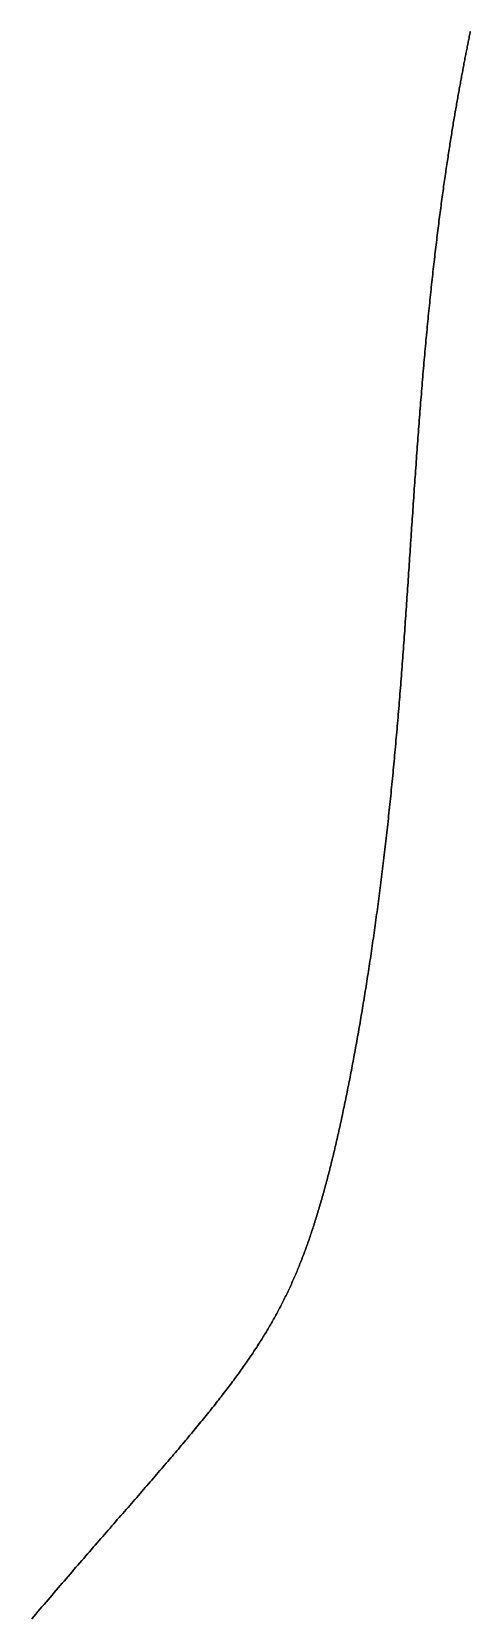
# Model space of a CAD drawing. Header units: inches. Extents: x 130170 to 284068, y 377793 to 804530.
# Drawn here: x 249191.9 to 249210.1, y 749178.2 to 749244 of the extents above; entities that cross this region are included whole.
import ezdxf

# ---------------------------------------------------------------- set-up
doc = ezdxf.new("R2010")
doc.units = ezdxf.units.IN
doc.header["$MEASUREMENT"] = 0
doc.layers.add('muni_il', color=7, linetype='Continuous')

msp = doc.modelspace()

# ---------------------------------------------------------------- linework, layer by layer
at = {"layer": 'muni_il'}
for points in [[(249210.063, 749244.053), (249210.053, 749244.001), (249210.043, 749243.949), (249210.032, 749243.896), (249210.022, 749243.844), (249210.012, 749243.791), (249210.001, 749243.738), (249209.991, 749243.685), (249209.98, 749243.632), (249209.97, 749243.579), (249209.96, 749243.525), (249209.949, 749243.472), (249209.939, 749243.418), (249209.928, 749243.365), (249209.918, 749243.311), (249209.907, 749243.257), (249209.897, 749243.203), (249209.886, 749243.148), (249209.876, 749243.094), (249209.865, 749243.039), (249209.855, 749242.984), (249209.844, 749242.929), (249209.834, 749242.874), (249209.823, 749242.819), (249209.813, 749242.763), (249209.802, 749242.708), (249209.791, 749242.652), (249209.781, 749242.596), (249209.77, 749242.539), (249209.759, 749242.483), (249209.749, 749242.426), (249209.738, 749242.369), (249209.727, 749242.312), (249209.717, 749242.254), (249209.706, 749242.197), (249209.695, 749242.139), (249209.684, 749242.08), (249209.673, 749242.022), (249209.662, 749241.963), (249209.652, 749241.904), (249209.641, 749241.845), (249209.63, 749241.785), (249209.619, 749241.725), (249209.608, 749241.665), (249209.597, 749241.604), (249209.586, 749241.544), (249209.575, 749241.482), (249209.564, 749241.421), (249209.553, 749241.359), (249209.542, 749241.297), (249209.531, 749241.234), (249209.52, 749241.171), (249209.509, 749241.108), (249209.497, 749241.044), (249209.486, 749240.98), (249209.475, 749240.916), (249209.464, 749240.851), (249209.452, 749240.785), (249209.441, 749240.72), (249209.43, 749240.654), (249209.419, 749240.587), (249209.407, 749240.52), (249209.396, 749240.453), (249209.384, 749240.385), (249209.373, 749240.317), (249209.361, 749240.248), (249209.35, 749240.179), (249209.339, 749240.109), (249209.327, 749240.039), (249209.315, 749239.969), (249209.304, 749239.898), (249209.292, 749239.826), (249209.281, 749239.754), (249209.269, 749239.682), (249209.257, 749239.609), (249209.246, 749239.536), (249209.234, 749239.462), (249209.222, 749239.387), (249209.211, 749239.312), (249209.199, 749239.237), (249209.187, 749239.161), (249209.175, 749239.085), (249209.163, 749239.008), (249209.151, 749238.93), (249209.14, 749238.852), (249209.128, 749238.774), (249209.116, 749238.695), (249209.104, 749238.615), (249209.092, 749238.535), (249209.08, 749238.455), (249209.068, 749238.374), (249209.056, 749238.292), (249209.044, 749238.21), (249209.032, 749238.127), (249209.02, 749238.044), (249209.008, 749237.96), (249208.996, 749237.876), (249208.984, 749237.791), (249208.972, 749237.706), (249208.96, 749237.62), (249208.948, 749237.533), (249208.936, 749237.446), (249208.923, 749237.359), (249208.911, 749237.271), (249208.899, 749237.182), (249208.887, 749237.093), (249208.875, 749237.004), (249208.863, 749236.914), (249208.851, 749236.823), (249208.839, 749236.732), (249208.827, 749236.64), (249208.815, 749236.548), (249208.803, 749236.455), (249208.791, 749236.362), (249208.778, 749236.268), (249208.766, 749236.174), (249208.754, 749236.079), (249208.742, 749235.984), (249208.73, 749235.888), (249208.718, 749235.792), (249208.706, 749235.695), (249208.694, 749235.598), (249208.682, 749235.5), (249208.67, 749235.402), (249208.659, 749235.303), (249208.647, 749235.204), (249208.635, 749235.104), (249208.623, 749235.004), (249208.611, 749234.904), (249208.599, 749234.802), (249208.587, 749234.701), (249208.576, 749234.599), (249208.564, 749234.496), (249208.552, 749234.393), (249208.54, 749234.29), (249208.529, 749234.186), (249208.517, 749234.082), (249208.505, 749233.977), (249208.494, 749233.872), (249208.482, 749233.766), (249208.471, 749233.66), (249208.459, 749233.554), (249208.448, 749233.447), (249208.436, 749233.34), (249208.425, 749233.232), (249208.414, 749233.124), (249208.402, 749233.015), (249208.391, 749232.907), (249208.38, 749232.797), (249208.369, 749232.688), (249208.358, 749232.578), (249208.347, 749232.467), (249208.335, 749232.356), (249208.324, 749232.245), (249208.313, 749232.134), (249208.303, 749232.022), (249208.292, 749231.909), (249208.281, 749231.797), (249208.27, 749231.684), (249208.259, 749231.57), (249208.248, 749231.457), (249208.238, 749231.343), (249208.227, 749231.229), (249208.217, 749231.114), (249208.206, 749230.999), (249208.196, 749230.884), (249208.185, 749230.768), (249208.175, 749230.653), (249208.164, 749230.536), (249208.154, 749230.42), (249208.144, 749230.303), (249208.134, 749230.186), (249208.123, 749230.069), (249208.113, 749229.951), (249208.103, 749229.834), (249208.093, 749229.716), (249208.083, 749229.597), (249208.073, 749229.479), (249208.064, 749229.36), (249208.054, 749229.241), (249208.044, 749229.121), (249208.034, 749229.002), (249208.024, 749228.882), (249208.015, 749228.762), (249208.005, 749228.642), (249207.996, 749228.521), (249207.986, 749228.4), (249207.977, 749228.28), (249207.967, 749228.159), (249207.958, 749228.037), (249207.948, 749227.916), (249207.939, 749227.794), (249207.93, 749227.672), (249207.921, 749227.55), (249207.912, 749227.428), (249207.902, 749227.306), (249207.893, 749227.183), (249207.884, 749227.06), (249207.875, 749226.938), (249207.866, 749226.815), (249207.857, 749226.691), (249207.848, 749226.568), (249207.839, 749226.445), (249207.83, 749226.321), (249207.822, 749226.197), (249207.813, 749226.074), (249207.804, 749225.95), (249207.795, 749225.826), (249207.786, 749225.701), (249207.778, 749225.577), (249207.769, 749225.453), (249207.761, 749225.328), (249207.752, 749225.204), (249207.743, 749225.079), (249207.735, 749224.954), (249207.726, 749224.829), (249207.718, 749224.704), (249207.709, 749224.579), (249207.701, 749224.454), (249207.692, 749224.329), (249207.684, 749224.204), (249207.675, 749224.078), (249207.667, 749223.953), (249207.658, 749223.828), (249207.65, 749223.702), (249207.642, 749223.577), (249207.633, 749223.451), (249207.625, 749223.325), (249207.616, 749223.2), (249207.608, 749223.074), (249207.6, 749222.948), (249207.591, 749222.823), (249207.583, 749222.697), (249207.575, 749222.571), (249207.566, 749222.445), (249207.558, 749222.32), (249207.549, 749222.194), (249207.541, 749222.068), (249207.533, 749221.942), (249207.524, 749221.816), (249207.516, 749221.691), (249207.507, 749221.565), (249207.499, 749221.439), (249207.49, 749221.313), (249207.482, 749221.187), (249207.474, 749221.062), (249207.465, 749220.936), (249207.457, 749220.81), (249207.448, 749220.684), (249207.439, 749220.559), (249207.431, 749220.433), (249207.422, 749220.308), (249207.414, 749220.182), (249207.405, 749220.056), (249207.396, 749219.931), (249207.388, 749219.806), (249207.379, 749219.68), (249207.37, 749219.555), (249207.361, 749219.43), (249207.352, 749219.304), (249207.344, 749219.179), (249207.335, 749219.054), (249207.326, 749218.929), (249207.317, 749218.804), (249207.308, 749218.679), (249207.299, 749218.554), (249207.29, 749218.429), (249207.281, 749218.305), (249207.271, 749218.18), (249207.262, 749218.056), (249207.253, 749217.931), (249207.244, 749217.807), (249207.234, 749217.682), (249207.225, 749217.558), (249207.215, 749217.434), (249207.206, 749217.31), (249207.196, 749217.186), (249207.187, 749217.062), (249207.177, 749216.939), (249207.167, 749216.815), (249207.158, 749216.691), (249207.148, 749216.568), (249207.138, 749216.445), (249207.128, 749216.321), (249207.118, 749216.198), (249207.108, 749216.075), (249207.098, 749215.952), (249207.088, 749215.83), (249207.077, 749215.707), (249207.067, 749215.584), (249207.057, 749215.462), (249207.046, 749215.34), (249207.036, 749215.217), (249207.025, 749215.095), (249207.015, 749214.974), (249207.004, 749214.852), (249206.993, 749214.73), (249206.983, 749214.609), (249206.972, 749214.487), (249206.961, 749214.366), (249206.95, 749214.245), (249206.939, 749214.124), (249206.928, 749214.003), (249206.917, 749213.882), (249206.905, 749213.762), (249206.894, 749213.641), (249206.883, 749213.521), (249206.871, 749213.401), (249206.86, 749213.281), (249206.848, 749213.161), (249206.836, 749213.042), (249206.825, 749212.922), (249206.813, 749212.803), (249206.801, 749212.684), (249206.789, 749212.565), (249206.777, 749212.446), (249206.765, 749212.327), (249206.753, 749212.208), (249206.74, 749212.09), (249206.728, 749211.972), (249206.716, 749211.854), (249206.704, 749211.736), (249206.691, 749211.618), (249206.678, 749211.501), (249206.666, 749211.384), (249206.653, 749211.267), (249206.64, 749211.15), (249206.628, 749211.033), (249206.615, 749210.916), (249206.602, 749210.8), (249206.589, 749210.684), (249206.575, 749210.568), (249206.562, 749210.452), (249206.549, 749210.336), (249206.536, 749210.221), (249206.522, 749210.106), (249206.509, 749209.991), (249206.495, 749209.876), (249206.482, 749209.761), (249206.468, 749209.647), (249206.454, 749209.533), (249206.441, 749209.419), (249206.427, 749209.305), (249206.413, 749209.191), (249206.399, 749209.078), (249206.385, 749208.965), (249206.371, 749208.852), (249206.356, 749208.739), (249206.342, 749208.627), (249206.328, 749208.514), (249206.313, 749208.402), (249206.299, 749208.29), (249206.285, 749208.179), (249206.27, 749208.068), (249206.255, 749207.956), (249206.241, 749207.845), (249206.226, 749207.735), (249206.211, 749207.624), (249206.196, 749207.514), (249206.181, 749207.404), (249206.166, 749207.294), (249206.151, 749207.185), (249206.136, 749207.076), (249206.121, 749206.967), (249206.106, 749206.858), (249206.091, 749206.749), (249206.075, 749206.641), (249206.06, 749206.533), (249206.045, 749206.425), (249206.029, 749206.318), (249206.014, 749206.211), (249205.998, 749206.104), (249205.983, 749205.997), (249205.967, 749205.891), (249205.951, 749205.784), (249205.935, 749205.678), (249205.92, 749205.573), (249205.904, 749205.467), (249205.888, 749205.362), (249205.872, 749205.257), (249205.856, 749205.153), (249205.84, 749205.048), (249205.824, 749204.944), (249205.808, 749204.841), (249205.792, 749204.737), (249205.775, 749204.634), (249205.759, 749204.531), (249205.743, 749204.428), (249205.726, 749204.326), (249205.71, 749204.224), (249205.694, 749204.122), (249205.677, 749204.021), (249205.661, 749203.919), (249205.644, 749203.819), (249205.628, 749203.718), (249205.611, 749203.618), (249205.594, 749203.518), (249205.578, 749203.418), (249205.561, 749203.318), (249205.544, 749203.219), (249205.527, 749203.12), (249205.511, 749203.022), (249205.494, 749202.924), (249205.477, 749202.826), (249205.46, 749202.728), (249205.443, 749202.631), (249205.426, 749202.534), (249205.409, 749202.437), (249205.392, 749202.341), (249205.375, 749202.245), (249205.358, 749202.149), (249205.341, 749202.053), (249205.323, 749201.958), (249205.306, 749201.863), (249205.289, 749201.769), (249205.272, 749201.674), (249205.254, 749201.581), (249205.237, 749201.487), (249205.22, 749201.394), (249205.202, 749201.301), (249205.185, 749201.208), (249205.167, 749201.116), (249205.15, 749201.024), (249205.132, 749200.932), (249205.115, 749200.841), (249205.097, 749200.75), (249205.08, 749200.659), (249205.062, 749200.569), (249205.044, 749200.479), (249205.027, 749200.389), (249205.009, 749200.3), (249204.991, 749200.211), (249204.974, 749200.122), (249204.956, 749200.033), (249204.938, 749199.945), (249204.92, 749199.858), (249204.902, 749199.77), (249204.884, 749199.683), (249204.867, 749199.596), (249204.849, 749199.51), (249204.831, 749199.424), (249204.813, 749199.338), (249204.795, 749199.252), (249204.776, 749199.167), (249204.758, 749199.082), (249204.74, 749198.998), (249204.722, 749198.914), (249204.704, 749198.83), (249204.686, 749198.746), (249204.668, 749198.663), (249204.649, 749198.58), (249204.631, 749198.498), (249204.613, 749198.415), (249204.594, 749198.333), (249204.576, 749198.252), (249204.557, 749198.171), (249204.539, 749198.09), (249204.52, 749198.009), (249204.502, 749197.929), (249204.483, 749197.849), (249204.465, 749197.769), (249204.446, 749197.69), (249204.427, 749197.611), (249204.409, 749197.532), (249204.39, 749197.454), (249204.371, 749197.375), (249204.352, 749197.298), (249204.333, 749197.22), (249204.314, 749197.143), (249204.295, 749197.066), (249204.276, 749196.99), (249204.257, 749196.914), (249204.238, 749196.838), (249204.219, 749196.762), (249204.2, 749196.687), (249204.181, 749196.612), (249204.161, 749196.537), (249204.142, 749196.463), (249204.122, 749196.389), (249204.103, 749196.315), (249204.083, 749196.242), (249204.064, 749196.169), (249204.044, 749196.096), (249204.024, 749196.023), (249204.005, 749195.951), (249203.985, 749195.879), (249203.965, 749195.807), (249203.945, 749195.736), (249203.925, 749195.665), (249203.905, 749195.594), (249203.885, 749195.523), (249203.864, 749195.453), (249203.844, 749195.383), (249203.824, 749195.313), (249203.803, 749195.244), (249203.783, 749195.174), (249203.762, 749195.106), (249203.742, 749195.037), (249203.721, 749194.968), (249203.7, 749194.9), (249203.679, 749194.832), (249203.658, 749194.765), (249203.637, 749194.697), (249203.616, 749194.63), (249203.594, 749194.563), (249203.573, 749194.497), (249203.551, 749194.43), (249203.53, 749194.364), (249203.508, 749194.298), (249203.486, 749194.233), (249203.464, 749194.167), (249203.442, 749194.102), (249203.42, 749194.037), (249203.398, 749193.972), (249203.376, 749193.908), (249203.354, 749193.844), (249203.331, 749193.78), (249203.308, 749193.716), (249203.285, 749193.652), (249203.263, 749193.589), (249203.24, 749193.525), (249203.216, 749193.462), (249203.193, 749193.399), (249203.17, 749193.337), (249203.146, 749193.274), (249203.122, 749193.212), (249203.099, 749193.15), (249203.075, 749193.088), (249203.051, 749193.027), (249203.026, 749192.965), (249203.002, 749192.904), (249202.977, 749192.842), (249202.953, 749192.781), (249202.928, 749192.72), (249202.903, 749192.66), (249202.878, 749192.599), (249202.852, 749192.539), (249202.827, 749192.479), (249202.801, 749192.419), (249202.775, 749192.359), (249202.749, 749192.299), (249202.723, 749192.239), (249202.697, 749192.18), (249202.67, 749192.12), (249202.643, 749192.061), (249202.616, 749192.001), (249202.589, 749191.942), (249202.562, 749191.883), (249202.535, 749191.825), (249202.507, 749191.766), (249202.479, 749191.707), (249202.451, 749191.648), (249202.423, 749191.59), (249202.394, 749191.532), (249202.366, 749191.473), (249202.337, 749191.415), (249202.307, 749191.357), (249202.278, 749191.299), (249202.248, 749191.241), (249202.219, 749191.183), (249202.189, 749191.125), (249202.159, 749191.067), (249202.128, 749191.009), (249202.097, 749190.951), (249202.066, 749190.893), (249202.035, 749190.836), (249202.004, 749190.778), (249201.972, 749190.72), (249201.94, 749190.662), (249201.908, 749190.605), (249201.876, 749190.547), (249201.843, 749190.49), (249201.81, 749190.432), (249201.777, 749190.374), (249201.743, 749190.317), (249201.71, 749190.259), (249201.676, 749190.201), (249201.642, 749190.144), (249201.607, 749190.086), (249201.572, 749190.028), (249201.537, 749189.97), (249201.502, 749189.913), (249201.466, 749189.855), (249201.43, 749189.797), (249201.394, 749189.739), (249201.357, 749189.681), (249201.321, 749189.623), (249201.284, 749189.565), (249201.246, 749189.507), (249201.208, 749189.448), (249201.17, 749189.39), (249201.132, 749189.332), (249201.094, 749189.273), (249201.055, 749189.214), (249201.015, 749189.156), (249200.976, 749189.097), (249200.936, 749189.038), (249200.896, 749188.979), (249200.855, 749188.92), (249200.814, 749188.86), (249200.773, 749188.801), (249200.732, 749188.741), (249200.69, 749188.682), (249200.648, 749188.622), (249200.605, 749188.562), (249200.562, 749188.502), (249200.519, 749188.442), (249200.476, 749188.381), (249200.432, 749188.32), (249200.388, 749188.26), (249200.343, 749188.199), (249200.298, 749188.138), (249200.253, 749188.076), (249200.207, 749188.015), (249200.161, 749187.953), (249200.115, 749187.891), (249200.068, 749187.83), (249200.021, 749187.767), (249199.974, 749187.705), (249199.926, 749187.642), (249199.878, 749187.579), (249199.829, 749187.516), (249199.781, 749187.453), (249199.731, 749187.39), (249199.682, 749187.326), (249199.632, 749187.262), (249199.582, 749187.198), (249199.531, 749187.133), (249199.48, 749187.068), (249199.428, 749187.003), (249199.376, 749186.938), (249199.324, 749186.873), (249199.272, 749186.807), (249199.219, 749186.741), (249199.165, 749186.675), (249199.112, 749186.608), (249199.058, 749186.542), (249199.003, 749186.475), (249198.948, 749186.407), (249198.893, 749186.34), (249198.837, 749186.272), (249198.781, 749186.204), (249198.725, 749186.135), (249198.668, 749186.066), (249198.611, 749185.997), (249198.554, 749185.928), (249198.496, 749185.858), (249198.437, 749185.788), (249198.379, 749185.718), (249198.32, 749185.647), (249198.26, 749185.576), (249198.2, 749185.505), (249198.14, 749185.433), (249198.079, 749185.362), (249198.018, 749185.289), (249197.957, 749185.217), (249197.895, 749185.144), (249197.833, 749185.071), (249197.771, 749184.997), (249197.708, 749184.923), (249197.644, 749184.849), (249197.581, 749184.774), (249197.517, 749184.7), (249197.452, 749184.624), (249197.388, 749184.549), (249197.322, 749184.473), (249197.257, 749184.396), (249197.191, 749184.32), (249197.125, 749184.243), (249197.058, 749184.165), (249196.991, 749184.088), (249196.924, 749184.01), (249196.856, 749183.931), (249196.788, 749183.852), (249196.719, 749183.773), (249196.651, 749183.694), (249196.581, 749183.614), (249196.512, 749183.534), (249196.442, 749183.453), (249196.372, 749183.372), (249196.301, 749183.291), (249196.23, 749183.209), (249196.159, 749183.127), (249196.087, 749183.044), (249196.015, 749182.962), (249195.943, 749182.878), (249195.87, 749182.795), (249195.797, 749182.711), (249195.724, 749182.627), (249195.65, 749182.542), (249195.576, 749182.457), (249195.502, 749182.371), (249195.427, 749182.286), (249195.352, 749182.2), (249195.277, 749182.113), (249195.202, 749182.026), (249195.126, 749181.939), (249195.05, 749181.851), (249194.973, 749181.763), (249194.896, 749181.675), (249194.819, 749181.586), (249194.742, 749181.497), (249194.664, 749181.408), (249194.586, 749181.318), (249194.508, 749181.228), (249194.429, 749181.137), (249194.35, 749181.047), (249194.272, 749180.955), (249194.192, 749180.864), (249194.113, 749180.772), (249194.033, 749180.68), (249193.953, 749180.587), (249193.872, 749180.494), (249193.792, 749180.401), (249193.711, 749180.307), (249193.629, 749180.213), (249193.548, 749180.119), (249193.467, 749180.024), (249193.385, 749179.929), (249193.303, 749179.834), (249193.22, 749179.739), (249193.138, 749179.643), (249193.055, 749179.546), (249192.972, 749179.45), (249192.889, 749179.353), (249192.806, 749179.256), (249192.722, 749179.158), (249192.639, 749179.06), (249192.555, 749178.962), (249192.471, 749178.864), (249192.386, 749178.765), (249192.302, 749178.666), (249192.217, 749178.567), (249192.133, 749178.467), (249192.048, 749178.367), (249191.963, 749178.267), (249191.877, 749178.166)], [(249191.877, 749178.166), (249191.963, 749178.267), (249192.048, 749178.367), (249192.133, 749178.467), (249192.217, 749178.567), (249192.302, 749178.666), (249192.386, 749178.765), (249192.471, 749178.864), (249192.555, 749178.962), (249192.639, 749179.06), (249192.722, 749179.158), (249192.806, 749179.256), (249192.889, 749179.353), (249192.972, 749179.45), (249193.055, 749179.546), (249193.138, 749179.643), (249193.22, 749179.739), (249193.303, 749179.834), (249193.385, 749179.929), (249193.467, 749180.024), (249193.548, 749180.119), (249193.629, 749180.213), (249193.711, 749180.307), (249193.792, 749180.401), (249193.872, 749180.494), (249193.953, 749180.587), (249194.033, 749180.68), (249194.113, 749180.772), (249194.192, 749180.864), (249194.272, 749180.955), (249194.35, 749181.047), (249194.429, 749181.137), (249194.508, 749181.228), (249194.586, 749181.318), (249194.664, 749181.408), (249194.742, 749181.497), (249194.819, 749181.586), (249194.896, 749181.675), (249194.973, 749181.763), (249195.05, 749181.851), (249195.126, 749181.939), (249195.202, 749182.026), (249195.277, 749182.113), (249195.352, 749182.2), (249195.427, 749182.286), (249195.502, 749182.371), (249195.576, 749182.457), (249195.65, 749182.542), (249195.724, 749182.627), (249195.797, 749182.711), (249195.87, 749182.795), (249195.943, 749182.878), (249196.015, 749182.962), (249196.087, 749183.044), (249196.159, 749183.127), (249196.23, 749183.209), (249196.301, 749183.291), (249196.372, 749183.372), (249196.442, 749183.453), (249196.512, 749183.534), (249196.581, 749183.614), (249196.651, 749183.694), (249196.719, 749183.773), (249196.788, 749183.852), (249196.856, 749183.931), (249196.924, 749184.01), (249196.991, 749184.088), (249197.058, 749184.165), (249197.125, 749184.243), (249197.191, 749184.32), (249197.257, 749184.396), (249197.322, 749184.473), (249197.388, 749184.549), (249197.452, 749184.624), (249197.517, 749184.7), (249197.581, 749184.774), (249197.644, 749184.849), (249197.708, 749184.923), (249197.771, 749184.997), (249197.833, 749185.071), (249197.895, 749185.144), (249197.957, 749185.217), (249198.018, 749185.289), (249198.079, 749185.362), (249198.14, 749185.433), (249198.2, 749185.505), (249198.26, 749185.576), (249198.32, 749185.647), (249198.379, 749185.718), (249198.437, 749185.788), (249198.496, 749185.858), (249198.554, 749185.928), (249198.611, 749185.997), (249198.668, 749186.066), (249198.725, 749186.135), (249198.781, 749186.204), (249198.837, 749186.272), (249198.893, 749186.34), (249198.948, 749186.407), (249199.003, 749186.475), (249199.058, 749186.542), (249199.112, 749186.608), (249199.165, 749186.675), (249199.219, 749186.741), (249199.272, 749186.807), (249199.324, 749186.873), (249199.376, 749186.938), (249199.428, 749187.003), (249199.48, 749187.068), (249199.531, 749187.133), (249199.582, 749187.198), (249199.632, 749187.262), (249199.682, 749187.326), (249199.731, 749187.39), (249199.781, 749187.453), (249199.829, 749187.516), (249199.878, 749187.579), (249199.926, 749187.642), (249199.974, 749187.705), (249200.021, 749187.767), (249200.068, 749187.83), (249200.115, 749187.891), (249200.161, 749187.953), (249200.207, 749188.015), (249200.253, 749188.076), (249200.298, 749188.138), (249200.343, 749188.199), (249200.388, 749188.26), (249200.432, 749188.32), (249200.476, 749188.381), (249200.519, 749188.442), (249200.562, 749188.502), (249200.605, 749188.562), (249200.648, 749188.622), (249200.69, 749188.682), (249200.732, 749188.741), (249200.773, 749188.801), (249200.814, 749188.86), (249200.855, 749188.92), (249200.896, 749188.979), (249200.936, 749189.038), (249200.976, 749189.097), (249201.015, 749189.156), (249201.055, 749189.214), (249201.094, 749189.273), (249201.132, 749189.332), (249201.17, 749189.39), (249201.208, 749189.448), (249201.246, 749189.507), (249201.284, 749189.565), (249201.321, 749189.623), (249201.357, 749189.681), (249201.394, 749189.739), (249201.43, 749189.797), (249201.466, 749189.855), (249201.502, 749189.913), (249201.537, 749189.97), (249201.572, 749190.028), (249201.607, 749190.086), (249201.642, 749190.144), (249201.676, 749190.201), (249201.71, 749190.259), (249201.743, 749190.317), (249201.777, 749190.374), (249201.81, 749190.432), (249201.843, 749190.49), (249201.876, 749190.547), (249201.908, 749190.605), (249201.94, 749190.662), (249201.972, 749190.72), (249202.004, 749190.778), (249202.035, 749190.836), (249202.066, 749190.893), (249202.097, 749190.951), (249202.128, 749191.009), (249202.159, 749191.067), (249202.189, 749191.125), (249202.219, 749191.183), (249202.248, 749191.241), (249202.278, 749191.299), (249202.307, 749191.357), (249202.337, 749191.415), (249202.366, 749191.473), (249202.394, 749191.532), (249202.423, 749191.59), (249202.451, 749191.648), (249202.479, 749191.707), (249202.507, 749191.766), (249202.535, 749191.825), (249202.562, 749191.883), (249202.589, 749191.942), (249202.616, 749192.001), (249202.643, 749192.061), (249202.67, 749192.12), (249202.697, 749192.18), (249202.723, 749192.239), (249202.749, 749192.299), (249202.775, 749192.359), (249202.801, 749192.419), (249202.827, 749192.479), (249202.852, 749192.539), (249202.878, 749192.599), (249202.903, 749192.66), (249202.928, 749192.72), (249202.953, 749192.781), (249202.977, 749192.842), (249203.002, 749192.904), (249203.026, 749192.965), (249203.051, 749193.027), (249203.075, 749193.088), (249203.099, 749193.15), (249203.122, 749193.212), (249203.146, 749193.274), (249203.17, 749193.337), (249203.193, 749193.399), (249203.216, 749193.462), (249203.24, 749193.525), (249203.263, 749193.589), (249203.285, 749193.652), (249203.308, 749193.716), (249203.331, 749193.78), (249203.354, 749193.844), (249203.376, 749193.908), (249203.398, 749193.972), (249203.42, 749194.037), (249203.442, 749194.102), (249203.464, 749194.167), (249203.486, 749194.233), (249203.508, 749194.298), (249203.53, 749194.364), (249203.551, 749194.43), (249203.573, 749194.497), (249203.594, 749194.563), (249203.616, 749194.63), (249203.637, 749194.697), (249203.658, 749194.765), (249203.679, 749194.832), (249203.7, 749194.9), (249203.721, 749194.968), (249203.742, 749195.037), (249203.762, 749195.106), (249203.783, 749195.174), (249203.803, 749195.244), (249203.824, 749195.313), (249203.844, 749195.383), (249203.864, 749195.453), (249203.885, 749195.523), (249203.905, 749195.594), (249203.925, 749195.665), (249203.945, 749195.736), (249203.965, 749195.807), (249203.985, 749195.879), (249204.005, 749195.951), (249204.024, 749196.023), (249204.044, 749196.096), (249204.064, 749196.169), (249204.083, 749196.242), (249204.103, 749196.315), (249204.122, 749196.389), (249204.142, 749196.463), (249204.161, 749196.537), (249204.181, 749196.612), (249204.2, 749196.687), (249204.219, 749196.762), (249204.238, 749196.838), (249204.257, 749196.914), (249204.276, 749196.99), (249204.295, 749197.066), (249204.314, 749197.143), (249204.333, 749197.22), (249204.352, 749197.298), (249204.371, 749197.375), (249204.39, 749197.454), (249204.409, 749197.532), (249204.427, 749197.611), (249204.446, 749197.69), (249204.465, 749197.769), (249204.483, 749197.849), (249204.502, 749197.929), (249204.52, 749198.009), (249204.539, 749198.09), (249204.557, 749198.171), (249204.576, 749198.252), (249204.594, 749198.333), (249204.613, 749198.415), (249204.631, 749198.498), (249204.649, 749198.58), (249204.668, 749198.663), (249204.686, 749198.746), (249204.704, 749198.83), (249204.722, 749198.914), (249204.74, 749198.998), (249204.758, 749199.082), (249204.776, 749199.167), (249204.795, 749199.252), (249204.813, 749199.338), (249204.831, 749199.424), (249204.849, 749199.51), (249204.867, 749199.596), (249204.884, 749199.683), (249204.902, 749199.77), (249204.92, 749199.858), (249204.938, 749199.945), (249204.956, 749200.033), (249204.974, 749200.122), (249204.991, 749200.211), (249205.009, 749200.3), (249205.027, 749200.389), (249205.044, 749200.479), (249205.062, 749200.569), (249205.08, 749200.659), (249205.097, 749200.75), (249205.115, 749200.841), (249205.132, 749200.932), (249205.15, 749201.024), (249205.167, 749201.116), (249205.185, 749201.208), (249205.202, 749201.301), (249205.22, 749201.394), (249205.237, 749201.487), (249205.254, 749201.581), (249205.272, 749201.674), (249205.289, 749201.769), (249205.306, 749201.863), (249205.323, 749201.958), (249205.341, 749202.053), (249205.358, 749202.149), (249205.375, 749202.245), (249205.392, 749202.341), (249205.409, 749202.437), (249205.426, 749202.534), (249205.443, 749202.631), (249205.46, 749202.728), (249205.477, 749202.826), (249205.494, 749202.924), (249205.511, 749203.022), (249205.527, 749203.12), (249205.544, 749203.219), (249205.561, 749203.318), (249205.578, 749203.418), (249205.594, 749203.518), (249205.611, 749203.618), (249205.628, 749203.718), (249205.644, 749203.819), (249205.661, 749203.919), (249205.677, 749204.021), (249205.694, 749204.122), (249205.71, 749204.224), (249205.726, 749204.326), (249205.743, 749204.428), (249205.759, 749204.531), (249205.775, 749204.634), (249205.792, 749204.737), (249205.808, 749204.841), (249205.824, 749204.944), (249205.84, 749205.048), (249205.856, 749205.153), (249205.872, 749205.257), (249205.888, 749205.362), (249205.904, 749205.467), (249205.92, 749205.573), (249205.935, 749205.678), (249205.951, 749205.784), (249205.967, 749205.891), (249205.983, 749205.997), (249205.998, 749206.104), (249206.014, 749206.211), (249206.029, 749206.318), (249206.045, 749206.425), (249206.06, 749206.533), (249206.075, 749206.641), (249206.091, 749206.749), (249206.106, 749206.858), (249206.121, 749206.967), (249206.136, 749207.076), (249206.151, 749207.185), (249206.166, 749207.294), (249206.181, 749207.404), (249206.196, 749207.514), (249206.211, 749207.624), (249206.226, 749207.735), (249206.241, 749207.845), (249206.255, 749207.956), (249206.27, 749208.068), (249206.285, 749208.179), (249206.299, 749208.29), (249206.313, 749208.402), (249206.328, 749208.514), (249206.342, 749208.627), (249206.356, 749208.739), (249206.371, 749208.852), (249206.385, 749208.965), (249206.399, 749209.078), (249206.413, 749209.191), (249206.427, 749209.305), (249206.441, 749209.419), (249206.454, 749209.533), (249206.468, 749209.647), (249206.482, 749209.761), (249206.495, 749209.876), (249206.509, 749209.991), (249206.522, 749210.106), (249206.536, 749210.221), (249206.549, 749210.336), (249206.562, 749210.452), (249206.575, 749210.568), (249206.589, 749210.684), (249206.602, 749210.8), (249206.615, 749210.916), (249206.628, 749211.033), (249206.64, 749211.15), (249206.653, 749211.267), (249206.666, 749211.384), (249206.678, 749211.501), (249206.691, 749211.618), (249206.704, 749211.736), (249206.716, 749211.854), (249206.728, 749211.972), (249206.74, 749212.09), (249206.753, 749212.208), (249206.765, 749212.327), (249206.777, 749212.446), (249206.789, 749212.565), (249206.801, 749212.684), (249206.813, 749212.803), (249206.825, 749212.922), (249206.836, 749213.042), (249206.848, 749213.161), (249206.86, 749213.281), (249206.871, 749213.401), (249206.883, 749213.521), (249206.894, 749213.641), (249206.905, 749213.762), (249206.917, 749213.882), (249206.928, 749214.003), (249206.939, 749214.124), (249206.95, 749214.245), (249206.961, 749214.366), (249206.972, 749214.487), (249206.983, 749214.609), (249206.993, 749214.73), (249207.004, 749214.852), (249207.015, 749214.974), (249207.025, 749215.095), (249207.036, 749215.217), (249207.046, 749215.34), (249207.057, 749215.462), (249207.067, 749215.584), (249207.077, 749215.707), (249207.088, 749215.83), (249207.098, 749215.952), (249207.108, 749216.075), (249207.118, 749216.198), (249207.128, 749216.321), (249207.138, 749216.445), (249207.148, 749216.568), (249207.158, 749216.691), (249207.167, 749216.815), (249207.177, 749216.939), (249207.187, 749217.062), (249207.196, 749217.186), (249207.206, 749217.31), (249207.215, 749217.434), (249207.225, 749217.558), (249207.234, 749217.682), (249207.244, 749217.807), (249207.253, 749217.931), (249207.262, 749218.056), (249207.271, 749218.18), (249207.281, 749218.305), (249207.29, 749218.429), (249207.299, 749218.554), (249207.308, 749218.679), (249207.317, 749218.804), (249207.326, 749218.929), (249207.335, 749219.054), (249207.344, 749219.179), (249207.352, 749219.304), (249207.361, 749219.43), (249207.37, 749219.555), (249207.379, 749219.68), (249207.388, 749219.806), (249207.396, 749219.931), (249207.405, 749220.056), (249207.414, 749220.182), (249207.422, 749220.308), (249207.431, 749220.433), (249207.439, 749220.559), (249207.448, 749220.684), (249207.457, 749220.81), (249207.465, 749220.936), (249207.474, 749221.062), (249207.482, 749221.187), (249207.49, 749221.313), (249207.499, 749221.439), (249207.507, 749221.565), (249207.516, 749221.691), (249207.524, 749221.816), (249207.533, 749221.942), (249207.541, 749222.068), (249207.549, 749222.194), (249207.558, 749222.32), (249207.566, 749222.445), (249207.575, 749222.571), (249207.583, 749222.697), (249207.591, 749222.823), (249207.6, 749222.948), (249207.608, 749223.074), (249207.616, 749223.2), (249207.625, 749223.325), (249207.633, 749223.451), (249207.642, 749223.577), (249207.65, 749223.702), (249207.658, 749223.828), (249207.667, 749223.953), (249207.675, 749224.078), (249207.684, 749224.204), (249207.692, 749224.329), (249207.701, 749224.454), (249207.709, 749224.579), (249207.718, 749224.704), (249207.726, 749224.829), (249207.735, 749224.954), (249207.743, 749225.079), (249207.752, 749225.204), (249207.761, 749225.328), (249207.769, 749225.453), (249207.778, 749225.577), (249207.786, 749225.701), (249207.795, 749225.826), (249207.804, 749225.95), (249207.813, 749226.074), (249207.822, 749226.197), (249207.83, 749226.321), (249207.839, 749226.445), (249207.848, 749226.568), (249207.857, 749226.691), (249207.866, 749226.815), (249207.875, 749226.938), (249207.884, 749227.06), (249207.893, 749227.183), (249207.902, 749227.306), (249207.912, 749227.428), (249207.921, 749227.55), (249207.93, 749227.672), (249207.939, 749227.794), (249207.948, 749227.916), (249207.958, 749228.037), (249207.967, 749228.159), (249207.977, 749228.28), (249207.986, 749228.4), (249207.996, 749228.521), (249208.005, 749228.642), (249208.015, 749228.762), (249208.024, 749228.882), (249208.034, 749229.002), (249208.044, 749229.121), (249208.054, 749229.241), (249208.064, 749229.36), (249208.073, 749229.479), (249208.083, 749229.597), (249208.093, 749229.716), (249208.103, 749229.834), (249208.113, 749229.951), (249208.123, 749230.069), (249208.134, 749230.186), (249208.144, 749230.303), (249208.154, 749230.42), (249208.164, 749230.536), (249208.175, 749230.653), (249208.185, 749230.768), (249208.196, 749230.884), (249208.206, 749230.999), (249208.217, 749231.114), (249208.227, 749231.229), (249208.238, 749231.343), (249208.248, 749231.457), (249208.259, 749231.57), (249208.27, 749231.684), (249208.281, 749231.797), (249208.292, 749231.909), (249208.303, 749232.022), (249208.313, 749232.134), (249208.324, 749232.245), (249208.335, 749232.356), (249208.347, 749232.467), (249208.358, 749232.578), (249208.369, 749232.688), (249208.38, 749232.797), (249208.391, 749232.907), (249208.402, 749233.015), (249208.414, 749233.124), (249208.425, 749233.232), (249208.436, 749233.34), (249208.448, 749233.447), (249208.459, 749233.554), (249208.471, 749233.66), (249208.482, 749233.766), (249208.494, 749233.872), (249208.505, 749233.977), (249208.517, 749234.082), (249208.529, 749234.186), (249208.54, 749234.29), (249208.552, 749234.393), (249208.564, 749234.496), (249208.576, 749234.599), (249208.587, 749234.701), (249208.599, 749234.802), (249208.611, 749234.904), (249208.623, 749235.004), (249208.635, 749235.104), (249208.647, 749235.204), (249208.659, 749235.303), (249208.67, 749235.402), (249208.682, 749235.5), (249208.694, 749235.598), (249208.706, 749235.695), (249208.718, 749235.792), (249208.73, 749235.888), (249208.742, 749235.984), (249208.754, 749236.079), (249208.766, 749236.174), (249208.778, 749236.268), (249208.791, 749236.362), (249208.803, 749236.455), (249208.815, 749236.548), (249208.827, 749236.64), (249208.839, 749236.732), (249208.851, 749236.823), (249208.863, 749236.914), (249208.875, 749237.004), (249208.887, 749237.093), (249208.899, 749237.182), (249208.911, 749237.271), (249208.923, 749237.359), (249208.936, 749237.446), (249208.948, 749237.533), (249208.96, 749237.62), (249208.972, 749237.706), (249208.984, 749237.791), (249208.996, 749237.876), (249209.008, 749237.96), (249209.02, 749238.044), (249209.032, 749238.127), (249209.044, 749238.21), (249209.056, 749238.292), (249209.068, 749238.374), (249209.08, 749238.455), (249209.092, 749238.535), (249209.104, 749238.615), (249209.116, 749238.695), (249209.128, 749238.774), (249209.14, 749238.852), (249209.151, 749238.93), (249209.163, 749239.008), (249209.175, 749239.085), (249209.187, 749239.161), (249209.199, 749239.237), (249209.211, 749239.312), (249209.222, 749239.387), (249209.234, 749239.462), (249209.246, 749239.536), (249209.257, 749239.609), (249209.269, 749239.682), (249209.281, 749239.754), (249209.292, 749239.826), (249209.304, 749239.898), (249209.315, 749239.969), (249209.327, 749240.039), (249209.339, 749240.109), (249209.35, 749240.179), (249209.361, 749240.248), (249209.373, 749240.317), (249209.384, 749240.385), (249209.396, 749240.453), (249209.407, 749240.52), (249209.419, 749240.587), (249209.43, 749240.654), (249209.441, 749240.72), (249209.452, 749240.785), (249209.464, 749240.851), (249209.475, 749240.916), (249209.486, 749240.98), (249209.497, 749241.044), (249209.509, 749241.108), (249209.52, 749241.171), (249209.531, 749241.234), (249209.542, 749241.297), (249209.553, 749241.359), (249209.564, 749241.421), (249209.575, 749241.482), (249209.586, 749241.544), (249209.597, 749241.604), (249209.608, 749241.665), (249209.619, 749241.725), (249209.63, 749241.785), (249209.641, 749241.845), (249209.652, 749241.904), (249209.662, 749241.963), (249209.673, 749242.022), (249209.684, 749242.08), (249209.695, 749242.139), (249209.706, 749242.197), (249209.717, 749242.254), (249209.727, 749242.312), (249209.738, 749242.369), (249209.749, 749242.426), (249209.759, 749242.483), (249209.77, 749242.539), (249209.781, 749242.596), (249209.791, 749242.652), (249209.802, 749242.708), (249209.813, 749242.763), (249209.823, 749242.819), (249209.834, 749242.874), (249209.844, 749242.929), (249209.855, 749242.984), (249209.865, 749243.039), (249209.876, 749243.094), (249209.886, 749243.148), (249209.897, 749243.203), (249209.907, 749243.257), (249209.918, 749243.311), (249209.928, 749243.365), (249209.939, 749243.418), (249209.949, 749243.472), (249209.96, 749243.525), (249209.97, 749243.579), (249209.98, 749243.632), (249209.991, 749243.685), (249210.001, 749243.738), (249210.012, 749243.791), (249210.022, 749243.844), (249210.032, 749243.896), (249210.043, 749243.949), (249210.053, 749244.001), (249210.063, 749244.053)]]:
    msp.add_lwpolyline(points, dxfattribs=at)

doc.saveas('drawing.dxf')
